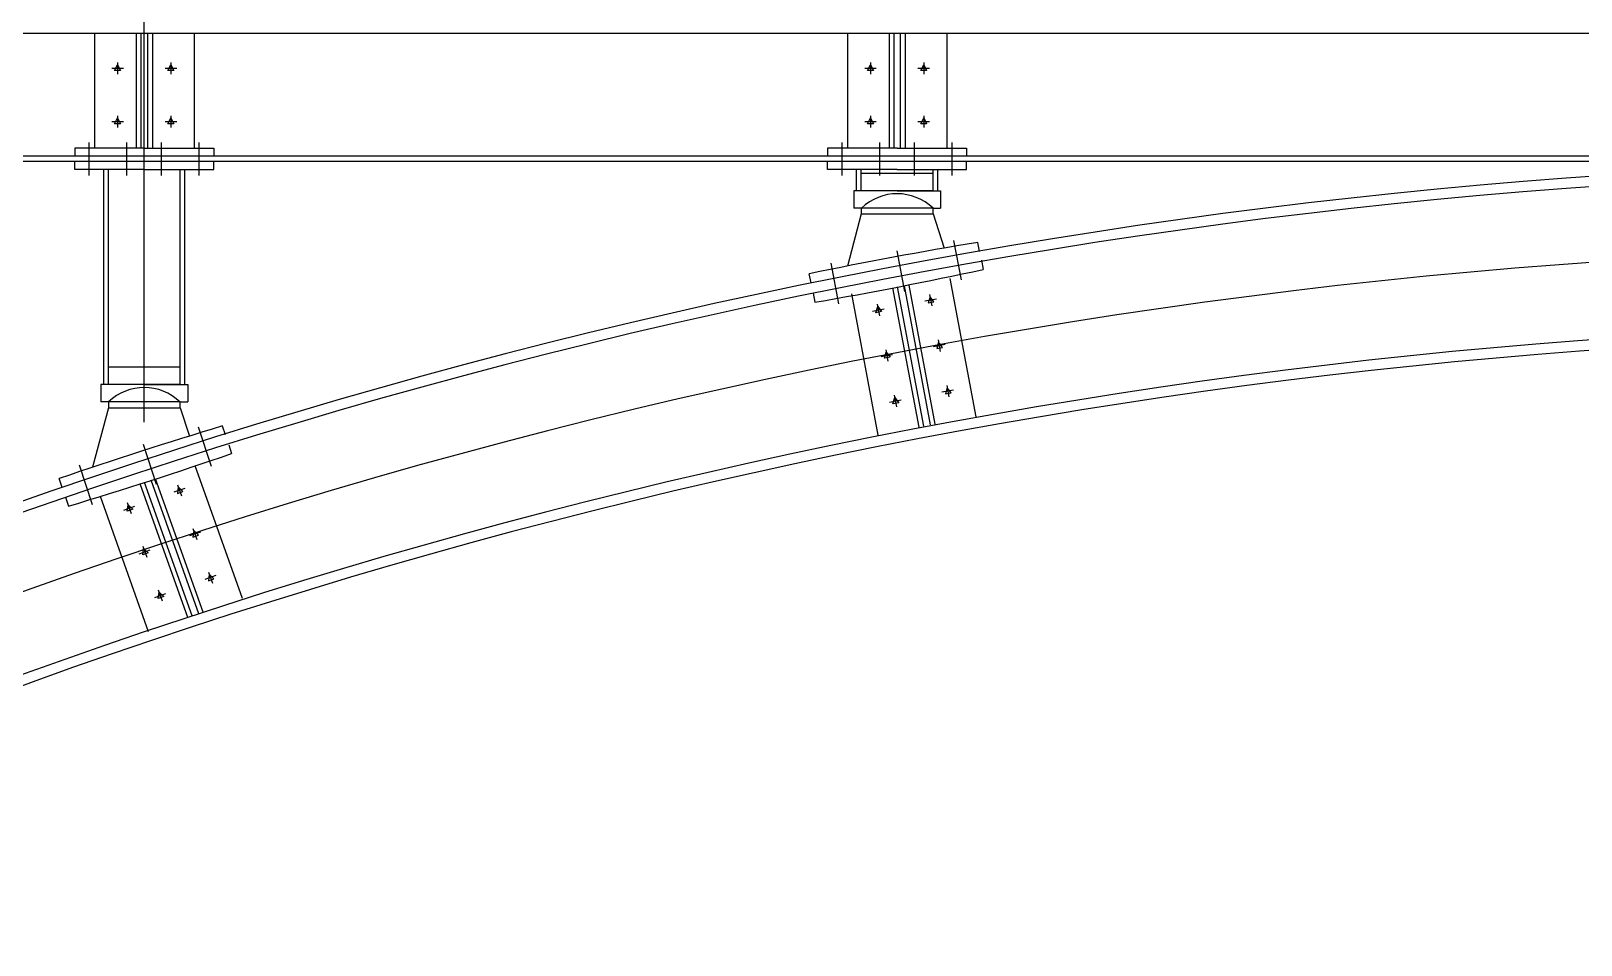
# Model space of a CAD drawing. Header units: millimetres. Extents: x 1931 to 30327, y -2374 to 17555.
# Drawn here: x 10034 to 12711, y 11200 to 12779 of the extents above; entities that cross this region are included whole.
import ezdxf

# ---------------------------------------------------------------- set-up
doc = ezdxf.new("R2010")
doc.units = ezdxf.units.MM
doc.layers.add('axis', color=40, linetype='Continuous')

msp = doc.modelspace()

# ---------------------------------------------------------------- linework, layer by layer
at = {"color": 4, "linetype": 'ByBlock', "lineweight": -2}
for p, q in [((13430.6, 12774.4), (8429.8, 12774.4)), ((10143.8, 12774.4), (10143.8, 12576.4)), ((10215.8, 12774.4), (10215.8, 12576.4)), ((10223.8, 12774.4), (10223.8, 12576.4)), ((10235.8, 12576.4), (10235.8, 12774.4)), ((10243.8, 12774.4), (10243.8, 12576.4)), ((10315.8, 12774.4), (10315.8, 12576.4)), ((11443.8, 12774.4), (11443.8, 12576.4)), ((11515.8, 12774.4), (11515.8, 12576.4)), ((11523.8, 12774.4), (11523.8, 12576.4)), ((11535.8, 12576.4), (11535.8, 12774.4)), ((11543.8, 12774.4), (11543.8, 12576.4)), ((11615.8, 12774.4), (11615.8, 12576.4)), ((10173.7, 12714.5), (10193.8, 12714.4)), ((10178.7, 12710.6), (10183.8, 12720.6)), ((10183.8, 12724.5), (10183.7, 12704.3)), ((10183.8, 12720.6), (10188.7, 12710.6)), ((10265.7, 12714.5), (10285.8, 12714.4)), ((10270.7, 12710.6), (10275.8, 12720.6)), ((10275.8, 12724.5), (10275.7, 12704.3)), ((10275.8, 12720.6), (10280.7, 12710.6)), ((11473.7, 12714.5), (11493.8, 12714.4)), ((11478.7, 12710.6), (11483.8, 12720.6)), ((11483.8, 12724.5), (11483.7, 12704.3)), ((11483.8, 12720.6), (11488.7, 12710.6)), ((11565.7, 12714.5), (11585.8, 12714.4)), ((11570.7, 12710.6), (11575.8, 12720.6)), ((11575.8, 12724.5), (11575.7, 12704.3)), ((11575.8, 12720.6), (11580.7, 12710.6)), ((10188.7, 12710.6), (10178.7, 12710.6)), ((10280.7, 12710.6), (10270.7, 12710.6)), ((11488.7, 12710.6), (11478.7, 12710.6)), ((11580.7, 12710.6), (11570.7, 12710.6)), ((10183.8, 12632.5), (10183.7, 12612.3)), ((10275.8, 12632.5), (10275.7, 12612.3)), ((11483.8, 12632.5), (11483.7, 12612.3)), ((11575.8, 12632.5), (11575.7, 12612.3)), ((10173.7, 12622.5), (10193.8, 12622.4)), ((10178.7, 12618.6), (10183.8, 12628.6)), ((10188.7, 12618.6), (10178.7, 12618.6)), ((10183.8, 12628.6), (10188.7, 12618.6)), ((10265.7, 12622.5), (10285.8, 12622.4)), ((10270.7, 12618.6), (10275.8, 12628.6)), ((10280.7, 12618.6), (10270.7, 12618.6)), ((10275.8, 12628.6), (10280.7, 12618.6)), ((11473.7, 12622.5), (11493.8, 12622.4)), ((11478.7, 12618.6), (11483.8, 12628.6)), ((11488.7, 12618.6), (11478.7, 12618.6)), ((11483.8, 12628.6), (11488.7, 12618.6)), ((11565.7, 12622.5), (11585.8, 12622.4)), ((11570.7, 12618.6), (11575.8, 12628.6)), ((11580.7, 12618.6), (11570.7, 12618.6)), ((11575.8, 12628.6), (11580.7, 12618.6)), ((10134.8, 12529.4), (10134.8, 12586.3)), ((10199.8, 12529.4), (10199.8, 12586.3)), ((10259.8, 12529.4), (10259.8, 12586.3)), ((10324.8, 12529.4), (10324.8, 12586.3)), ((11434.8, 12529.4), (11434.8, 12586.3)), ((11499.8, 12529.4), (11499.8, 12586.3)), ((11559.8, 12529.4), (11559.8, 12586.3)), ((11624.8, 12529.4), (11624.8, 12586.3)), ((13430.6, 12562.4), (8429.8, 12562.4)), ((13430.6, 12553.4), (8429.8, 12553.4)), ((10229.8, 12576.4), (10109.8, 12576.4)), ((10109.8, 12576.4), (10109.8, 12562.4)), ((10109.8, 12539.4), (10109.8, 12553.4)), ((10229.8, 12576.4), (10349.8, 12576.4)), ((10349.8, 12576.4), (10349.8, 12562.4)), ((10349.8, 12539.4), (10349.8, 12553.4)), ((11529.8, 12576.4), (11409.8, 12576.4)), ((11409.8, 12576.4), (11409.8, 12562.4)), ((11409.8, 12539.4), (11409.8, 12553.4)), ((11529.8, 12576.4), (11649.8, 12576.4)), ((11649.8, 12576.4), (11649.8, 12562.4)), ((11649.8, 12539.4), (11649.8, 12553.4)), ((10229.8, 12539.4), (10109.8, 12539.4)), ((10159.8, 12168), (10159.8, 12539.4)), ((10167.8, 12168), (10167.8, 12539.4)), ((10229.8, 12539.4), (10349.8, 12539.4)), ((10291.8, 12168), (10291.8, 12539.4)), ((10299.8, 12168), (10299.8, 12539.4)), ((11529.8, 12539.4), (11409.8, 12539.4)), ((11459.8, 12502.8), (11459.8, 12539.4)), ((11467.8, 12502.8), (11467.8, 12539.4)), ((11591.8, 12532.8), (11467.8, 12532.8)), ((11529.8, 12539.4), (11649.8, 12539.4)), ((11591.8, 12502.8), (11591.8, 12539.4)), ((11599.8, 12502.8), (11599.8, 12539.4)), ((11529.8, 12502.8), (11454.8, 12502.8)), ((11454.8, 12502.8), (11454.8, 12472.8)), ((11591.8, 12502.8), (11454.8, 12502.8)), ((11529.8, 12502.8), (11604.8, 12502.8)), ((11604.8, 12502.8), (11604.8, 12472.8)), ((11591.8, 12472.8), (11454.8, 12472.8)), ((11467.8, 12472.8), (11467.8, 12462.8)), ((11591.8, 12462.8), (11591.8, 12472.8)), ((11591.8, 12472.8), (11604.8, 12472.8)), ((11467.8, 12462.8), (11444, 12372.7)), ((11467.8, 12462.8), (11591.8, 12462.8)), ((11591.8, 12462.8), (11611.2, 12403.8)), ((11543.1, 12329), (11529.7, 12399.3)), ((11640.8, 12348.8), (11627.9, 12416.7)), ((11672.2, 12397.9), (11669.2, 12413.6)), ((11429.1, 12307.5), (11415.7, 12377.8)), ((11675.3, 12382.7), (11678.3, 12367)), ((11381.2, 12343.7), (11378.1, 12359.4)), ((11587.4, 12098.2), (11542.4, 12338.5)), ((11595.3, 12099.6), (11550.3, 12339.8)), ((11666.1, 12112.5), (11621.4, 12351.4)), ((11384.8, 12326.1), (11387.7, 12310.4)), ((11497, 12080.9), (11451.4, 12324.8)), ((11567.7, 12094.5), (11522.6, 12335.4)), ((11575.6, 12095.9), (11530.5, 12336.7)), ((11597.6, 12315.7), (11577.8, 12311.9)), ((11586.6, 12319.8), (11583.5, 12309.1)), ((11583.5, 12309.1), (11593.3, 12310.9)), ((11585.9, 12323.7), (11589.6, 12303.9)), ((11593.3, 12310.9), (11586.6, 12319.8)), ((11487.4, 12295), (11507.2, 12298.7)), ((11493.1, 12292.1), (11496.2, 12302.9)), ((11502.9, 12294), (11493.1, 12292.1)), ((11495.4, 12306.8), (11499.1, 12286.9)), ((11496.2, 12302.9), (11502.9, 12294)), ((11612.4, 12237), (11592.5, 12233.3)), ((11601.3, 12241.2), (11598.2, 12230.4)), ((11598.2, 12230.4), (11608.1, 12232.3)), ((11600.6, 12245.1), (11604.3, 12225.2)), ((11608.1, 12232.3), (11601.3, 12241.2)), ((11502.1, 12216.4), (11521.9, 12220.1)), ((11507.8, 12213.5), (11510.9, 12224.3)), ((11517.6, 12215.3), (11507.8, 12213.5)), ((11510.2, 12228.1), (11513.9, 12208.3)), ((11510.9, 12224.3), (11517.6, 12215.3)), ((10291.8, 12198), (10167.8, 12198)), ((10229.8, 12168), (10154.8, 12168)), ((10154.8, 12168), (10154.8, 12138)), ((10291.8, 12168), (10154.8, 12168)), ((10229.8, 12168), (10304.8, 12168)), ((10304.8, 12168), (10304.8, 12138)), ((11627.1, 12158.4), (11607.2, 12154.7)), ((11616, 12162.6), (11613, 12151.8)), ((11613, 12151.8), (11622.8, 12153.7)), ((11615.3, 12166.4), (11619, 12146.6)), ((11622.8, 12153.7), (11616, 12162.6)), ((10167.8, 12128), (10140.6, 12025.1)), ((10291.8, 12138), (10154.8, 12138)), ((10167.8, 12138), (10167.8, 12128)), ((10167.8, 12128), (10291.8, 12128)), ((10291.8, 12128), (10291.8, 12138)), ((10291.8, 12138), (10304.8, 12138)), ((10291.8, 12128), (10307.9, 12079)), ((11516.8, 12137.7), (11536.6, 12141.5)), ((11522.5, 12134.9), (11525.6, 12145.6)), ((11532.4, 12136.7), (11522.5, 12134.9)), ((11524.9, 12149.5), (11528.6, 12129.7)), ((11525.6, 12145.6), (11532.4, 12136.7)), ((10345.7, 12026.4), (10323.5, 12094.2)), ((10369.9, 12081.2), (10364.9, 12096.4)), ((10251.1, 11995.1), (10228.4, 12064.4)), ((10375.7, 12064.1), (10380.6, 12048.9)), ((10140.4, 11960.2), (10118.1, 12028.6)), ((10399.3, 11798.6), (10317.9, 12027.6)), ((10088.2, 11990.4), (10083.1, 12005.5)), ((10304.9, 11765.5), (10222.9, 11996.5)), ((10312.5, 11768.2), (10230.5, 11999)), ((10323.8, 11772.2), (10241.9, 12002.6)), ((10331.3, 11774.9), (10249.5, 12005.1)), ((10288.5, 11991.1), (10287.1, 11980)), ((10287.2, 11994.8), (10293.9, 11975.8)), ((10296.5, 11983.3), (10288.5, 11991.1)), ((10094.1, 11973.3), (10098.8, 11958.1)), ((10237.2, 11741.1), (10154.1, 11974.9)), ((10200.5, 11964), (10207.2, 11945)), ((10300, 11988.6), (10281, 11981.9)), ((10287.1, 11980), (10296.5, 11983.3)), ((10194.3, 11951.1), (10213.4, 11957.9)), ((10200.4, 11949.2), (10201.8, 11960.3)), ((10209.9, 11952.5), (10200.4, 11949.2)), ((10201.8, 11960.3), (10209.9, 11952.5)), ((10326.8, 11913.3), (10307.8, 11906.5)), ((10313.9, 11919.4), (10320.7, 11900.4)), ((10315.3, 11915.7), (10313.9, 11904.6)), ((10323.3, 11907.9), (10315.3, 11915.7)), ((10227.2, 11873.8), (10228.6, 11884.9)), ((10227.3, 11888.6), (10234, 11869.6)), ((10228.6, 11884.9), (10236.6, 11877.1)), ((10313.9, 11904.6), (10323.3, 11907.9)), ((10221.1, 11875.7), (10240.1, 11882.5)), ((10236.6, 11877.1), (10227.2, 11873.8)), ((10353.6, 11837.9), (10334.6, 11831.1)), ((10340.7, 11844), (10347.5, 11825)), ((10342, 11840.3), (10340.7, 11829.2)), ((10340.7, 11829.2), (10350.1, 11832.5)), ((10350.1, 11832.5), (10342, 11840.3)), ((10247.9, 11800.3), (10266.9, 11807.1)), ((10254, 11813.2), (10260.8, 11794.2)), ((10254, 11798.4), (10255.4, 11809.5)), ((10255.4, 11809.5), (10263.4, 11801.7)), ((10263.4, 11801.7), (10254, 11798.4))]:
    msp.add_line(p, q, dxfattribs=at)
for centre, radius, start, end in [((13455.6, 2203.5), 10350, 90.1383, 116.52289), ((13455.6, 2203.5), 10332, 90.1383, 116.57272), ((11529.8, 12408.9), 88.8, 45.7975, 133.988), ((12884.5, 5075.3), 7438.3, 99.40398, 101.68447), ((10110, 19638), 7438.3, 279.89125, 282.17174), ((13455.6, 2203.5), 10068, 90.14246, 116.53477), ((13455.6, 2203.5), 10050, 90.14246, 116.47213), ((10229.8, 12074.1), 88.8, 45.7975, 133.988), ((12506.1, 4973), 7438.3, 106.72977, 109.01026), ((7957.9, 19081.5), 7438.3, 286.72814, 289.00863)]:
    msp.add_arc(centre, radius, start, end, dxfattribs=at)
at = {"layer": 'axis', "linetype": 'ByBlock', "lineweight": -2}
msp.add_line((10229.8, 12103), (10229.8, 12807.7), dxfattribs=at)
msp.add_arc((13430.7, 2303.6), 10099.9, 61.78546, 118.10127, dxfattribs=at)

doc.saveas('drawing.dxf')
